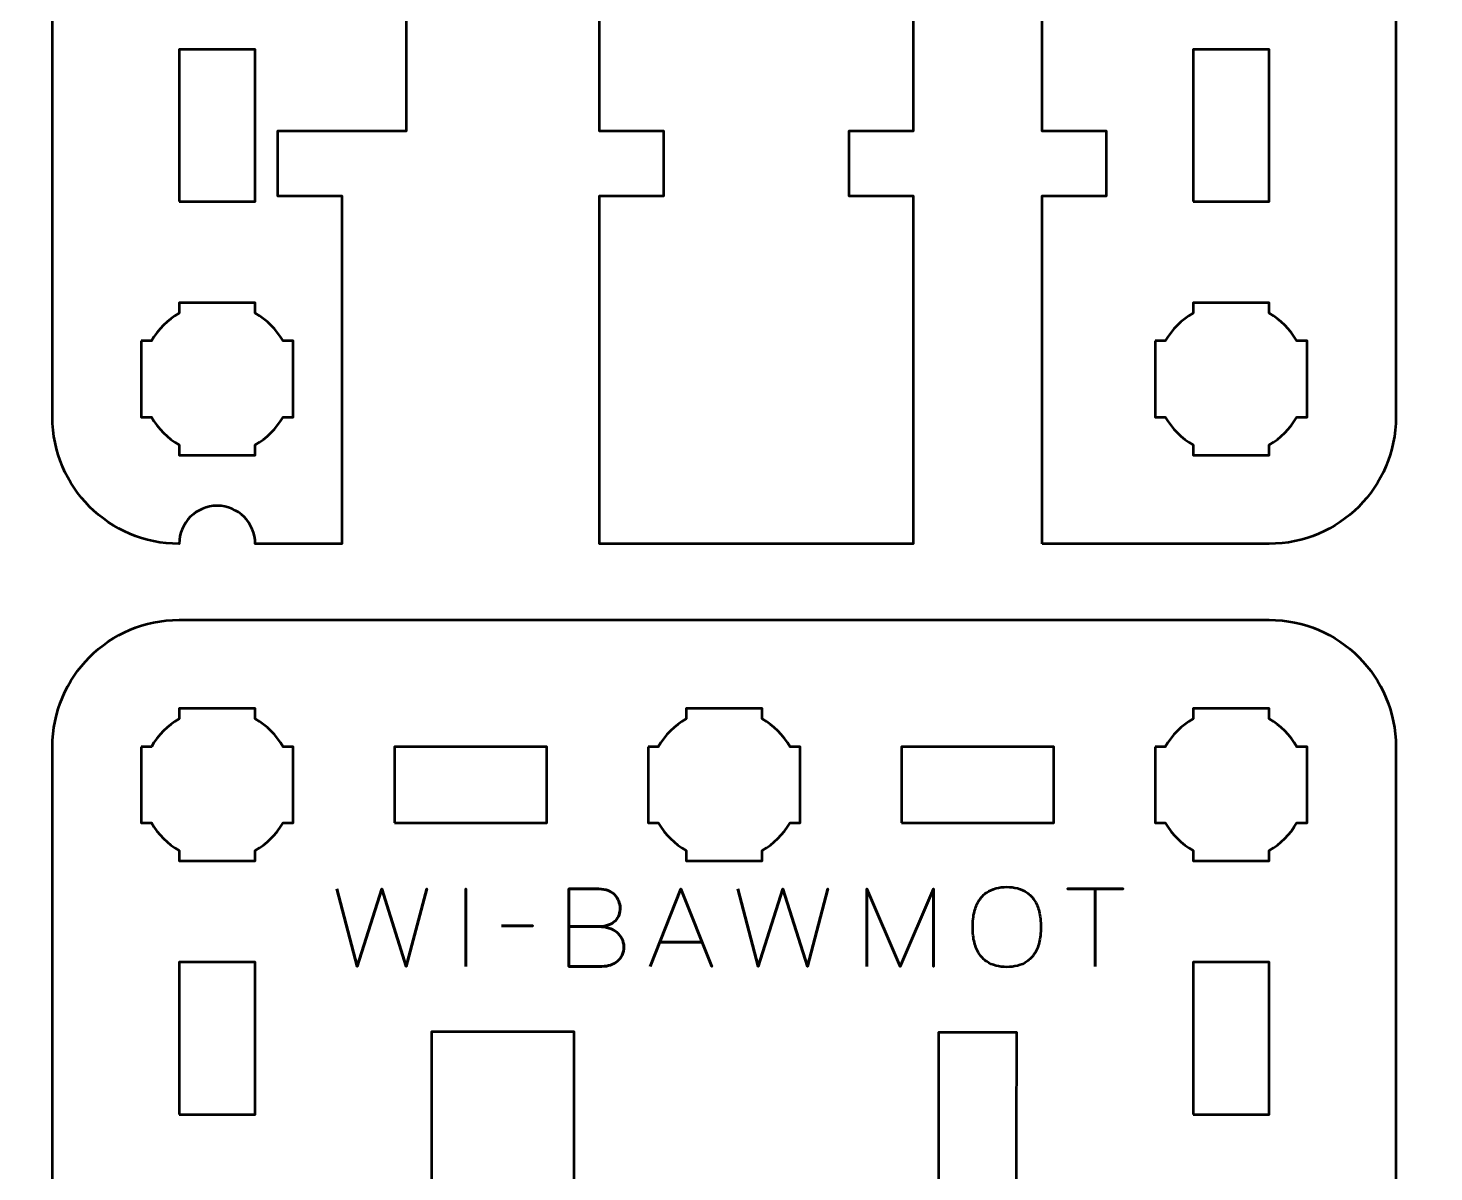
# Model space of a CAD drawing. Header units: centimetres. Extents: x -21 to 0, y -29.7 to 0.
# Drawn here: x -16.95 to -11.4, y -8.38 to -3.87 of the extents above; entities that cross this region are included whole.
import ezdxf

# ---------------------------------------------------------------- set-up
doc = ezdxf.new("R2010")
doc.units = ezdxf.units.CM
doc.header["$MEASUREMENT"] = 0
doc.layers.add('Layer 1', color=7, linetype='Continuous')

msp = doc.modelspace()

# ---------------------------------------------------------------- linework, layer by layer
at = {"layer": 'Layer 1', "lineweight": 53}
for points in [[(-16.35, -4.55), (-16.05, -4.55), (-16.05, -3.95), (-16.35, -3.95), (-16.35, -4.55)], [(-12.35, -4.55), (-12.05, -4.55), (-12.05, -3.95), (-12.35, -3.95), (-12.35, -4.55)], [(-15.5, -7), (-14.9, -7), (-14.9, -6.7), (-15.5, -6.7), (-15.5, -7)], [(-13.5, -7), (-12.9, -7), (-12.9, -6.7), (-13.5, -6.7), (-13.5, -7)], [(-16.35, -8.15), (-16.05, -8.15), (-16.05, -7.55), (-16.35, -7.55), (-16.35, -8.15)], [(-12.35, -8.15), (-12.05, -8.15), (-12.05, -7.55), (-12.35, -7.55), (-12.35, -8.15)]]:
    msp.add_lwpolyline(points, close=True, dxfattribs=at)
at = {"layer": 'Layer 1', "color": 1, "lineweight": 53}
msp.add_open_spline([(-21.00003, -29.19995), (-21.00003, -29.19995), (-21.00003, -8.29992), (-21.00003, -8.29992), (-21.00003, -8.29992), (-21.00003, -8.21709), (-20.93286, -8.14992), (-20.85003, -8.14992), (-20.85003, -8.14992), (-20.7672, -8.14992), (-20.70003, -8.08275), (-20.70003, -7.99992), (-20.70003, -7.99992), (-20.70003, -7.91709), (-20.7672, -7.84992), (-20.85003, -7.84992), (-20.85003, -7.84992), (-20.93286, -7.84992), (-21.00003, -7.78275), (-21.00003, -7.69992), (-21.00003, -7.69992), (-21.00003, -7.61709), (-20.93286, -7.54992), (-20.85003, -7.54992), (-20.85003, -7.54992), (-20.7672, -7.54992), (-20.70003, -7.48275), (-20.70003, -7.39992), (-20.70003, -7.39992), (-20.70003, -7.31709), (-20.7672, -7.24992), (-20.85003, -7.24992), (-20.85003, -7.24992), (-20.93286, -7.24992), (-21.00003, -7.18275), (-21.00003, -7.09992), (-21.00003, -7.09992), (-21.00003, -7.01709), (-20.93286, -6.94992), (-20.85003, -6.94992), (-20.85003, -6.94992), (-20.7672, -6.94992), (-20.70003, -6.88275), (-20.70003, -6.79992), (-20.70003, -6.79992), (-20.70003, -6.71709), (-20.7672, -6.64992), (-20.85003, -6.64992), (-20.85003, -6.64992), (-20.93286, -6.64992), (-21.00003, -6.58275), (-21.00003, -6.49992), (-21.00003, -6.49992), (-21.00003, -6.41709), (-20.93286, -6.34992), (-20.85003, -6.34992), (-20.85003, -6.34992), (-20.7672, -6.34992), (-20.70003, -6.28275), (-20.70003, -6.19992), (-20.70003, -6.19992), (-20.70003, -6.11709), (-20.7672, -6.04992), (-20.85003, -6.04992), (-20.85003, -6.04992), (-20.93286, -6.04992), (-21.00003, -5.98275), (-21.00003, -5.89992), (-21.00003, -5.89992), (-21.00003, -5.81709), (-20.93286, -5.74992), (-20.85003, -5.74992), (-20.85003, -5.74992), (-20.7672, -5.74992), (-20.70003, -5.68275), (-20.70003, -5.59992), (-20.70003, -5.59992), (-20.70003, -5.51709), (-20.7672, -5.44992), (-20.85003, -5.44992), (-20.85003, -5.44992), (-20.93286, -5.44992), (-21.00003, -5.38275), (-21.00003, -5.29992), (-21.00003, -5.29992), (-21.00003, -5.21709), (-20.93286, -5.14992), (-20.85003, -5.14992), (-20.85003, -5.14992), (-20.7672, -5.14992), (-20.70003, -5.08275), (-20.70003, -4.99992), (-20.70003, -4.99992), (-20.70003, -4.91709), (-20.7672, -4.84992), (-20.85003, -4.84992), (-20.85003, -4.84992), (-20.93286, -4.84992), (-21.00003, -4.78275), (-21.00003, -4.69992), (-21.00003, -4.69992), (-21.00003, -4.61709), (-20.93286, -4.54992), (-20.85003, -4.54992), (-20.85003, -4.54992), (-20.7672, -4.54992), (-20.70003, -4.48275), (-20.70003, -4.39992), (-20.70003, -4.39992), (-20.70003, -4.31709), (-20.7672, -4.24992), (-20.85003, -4.24992), (-20.85003, -4.24992), (-20.93286, -4.24992), (-21.00003, -4.18275), (-21.00003, -4.09992), (-21.00003, -4.09992), (-21.00003, -4.01709), (-20.93286, -3.94992), (-20.85003, -3.94992), (-20.85003, -3.94992), (-20.7672, -3.94992), (-20.70003, -3.88275), (-20.70003, -3.79992), (-20.70003, -3.79992), (-20.70003, -3.71709), (-20.7672, -3.64992), (-20.85003, -3.64992), (-20.85003, -3.64992), (-20.93286, -3.64992), (-21.00003, -3.58275), (-21.00003, -3.49992), (-21.00003, -3.49992), (-21.00003, -3.41709), (-20.93286, -3.34992), (-20.85003, -3.34992), (-20.85003, -3.34992), (-20.7672, -3.34992), (-20.70003, -3.28275), (-20.70003, -3.19992), (-20.70003, -3.19992), (-20.70003, -3.11709), (-20.7672, -3.04992), (-20.85003, -3.04992), (-20.85003, -3.04992), (-20.93286, -3.04992), (-21.00003, -2.98275), (-21.00003, -2.89992), (-21.00003, -2.89992), (-21.00003, -2.81709), (-20.93286, -2.74992), (-20.85003, -2.74992), (-20.85003, -2.74992), (-20.7672, -2.74992), (-20.70003, -2.68275), (-20.70003, -2.59992), (-20.70003, -2.59992), (-20.70003, -2.51709), (-20.7672, -2.44992), (-20.85003, -2.44992), (-20.85003, -2.44992), (-20.93286, -2.44992), (-21.00003, -2.38275), (-21.00003, -2.29992), (-21.00003, -2.29992), (-21.00003, -2.21709), (-20.93286, -2.14992), (-20.85003, -2.14992), (-20.85003, -2.14992), (-20.7672, -2.14992), (-20.70003, -2.08275), (-20.70003, -1.99992), (-20.70003, -1.99992), (-20.70003, -1.91709), (-20.7672, -1.84992), (-20.85003, -1.84992), (-20.85003, -1.84992), (-20.93286, -1.84992), (-21.00003, -1.78275), (-21.00003, -1.69992), (-21.00003, -1.69992), (-21.00003, -1.61709), (-20.93286, -1.54992), (-20.85003, -1.54992), (-20.85003, -1.54992), (-20.7672, -1.54992), (-20.70003, -1.48275), (-20.70003, -1.39992), (-20.70003, -1.39992), (-20.70003, -1.31709), (-20.7672, -1.24992), (-20.85003, -1.24992), (-20.85003, -1.24992), (-20.93286, -1.24992), (-21.00003, -1.18275), (-21.00003, -1.09992), (-21.00003, -1.09992), (-21.00003, -1.09992), (-21.00003, -0.49992), (-21.00003, -0.49992), (-21.00003, -0.49992), (-21.00003, -0.22295), (-20.77694, 0.00004), (-20.49994, 0.00004), (-20.49994, 0.00004), (-20.49994, 0.00004), (-0.50008, 0.00004), (-0.50008, 0.00004), (-0.50008, 0.00004), (-0.22294, 0.00004), (0.00002, -0.22295), (0.00002, -0.49992), (0.00002, -0.49992), (0.00002, -0.49992), (0.00002, -29.19995), (0.00002, -29.19995), (0.00002, -29.19995), (0.00002, -29.47695), (-0.22294, -29.70004), (-0.50008, -29.70004), (-0.50008, -29.70004), (-0.50008, -29.70004), (-20.49994, -29.70004), (-20.49994, -29.70004), (-20.49994, -29.70004), (-20.77694, -29.70004), (-21.00003, -29.47695), (-21.00003, -29.19995)], degree=3, knots=[0, 0, 0, 0, 0.0175439, 0.0175439, 0.0175439, 0.0175439, 0.0350877, 0.0350877, 0.0350877, 0.0350877, 0.0526316, 0.0526316, 0.0526316, 0.0526316, 0.0701754, 0.0701754, 0.0701754, 0.0701754, 0.0877193, 0.0877193, 0.0877193, 0.0877193, 0.1052632, 0.1052632, 0.1052632, 0.1052632, 0.122807, 0.122807, 0.122807, 0.122807, 0.1403509, 0.1403509, 0.1403509, 0.1403509, 0.1578947, 0.1578947, 0.1578947, 0.1578947, 0.1754386, 0.1754386, 0.1754386, 0.1754386, 0.1929825, 0.1929825, 0.1929825, 0.1929825, 0.2105263, 0.2105263, 0.2105263, 0.2105263, 0.2280702, 0.2280702, 0.2280702, 0.2280702, 0.245614, 0.245614, 0.245614, 0.245614, 0.2631579, 0.2631579, 0.2631579, 0.2631579, 0.2807018, 0.2807018, 0.2807018, 0.2807018, 0.2982456, 0.2982456, 0.2982456, 0.2982456, 0.3157895, 0.3157895, 0.3157895, 0.3157895, 0.3333333, 0.3333333, 0.3333333, 0.3333333, 0.3508772, 0.3508772, 0.3508772, 0.3508772, 0.3684211, 0.3684211, 0.3684211, 0.3684211, 0.3859649, 0.3859649, 0.3859649, 0.3859649, 0.4035088, 0.4035088, 0.4035088, 0.4035088, 0.4210526, 0.4210526, 0.4210526, 0.4210526, 0.4385965, 0.4385965, 0.4385965, 0.4385965, 0.4561404, 0.4561404, 0.4561404, 0.4561404, 0.4736842, 0.4736842, 0.4736842, 0.4736842, 0.4912281, 0.4912281, 0.4912281, 0.4912281, 0.5087719, 0.5087719, 0.5087719, 0.5087719, 0.5263158, 0.5263158, 0.5263158, 0.5263158, 0.5438596, 0.5438596, 0.5438596, 0.5438596, 0.5614035, 0.5614035, 0.5614035, 0.5614035, 0.5789474, 0.5789474, 0.5789474, 0.5789474, 0.5964912, 0.5964912, 0.5964912, 0.5964912, 0.6140351, 0.6140351, 0.6140351, 0.6140351, 0.6315789, 0.6315789, 0.6315789, 0.6315789, 0.6491228, 0.6491228, 0.6491228, 0.6491228, 0.6666667, 0.6666667, 0.6666667, 0.6666667, 0.6842105, 0.6842105, 0.6842105, 0.6842105, 0.7017544, 0.7017544, 0.7017544, 0.7017544, 0.7192982, 0.7192982, 0.7192982, 0.7192982, 0.7368421, 0.7368421, 0.7368421, 0.7368421, 0.754386, 0.754386, 0.754386, 0.754386, 0.7719298, 0.7719298, 0.7719298, 0.7719298, 0.7894737, 0.7894737, 0.7894737, 0.7894737, 0.8070175, 0.8070175, 0.8070175, 0.8070175, 0.8245614, 0.8245614, 0.8245614, 0.8245614, 0.8421053, 0.8421053, 0.8421053, 0.8421053, 0.8596491, 0.8596491, 0.8596491, 0.8596491, 0.877193, 0.877193, 0.877193, 0.877193, 0.8947368, 0.8947368, 0.8947368, 0.8947368, 0.9122807, 0.9122807, 0.9122807, 0.9122807, 0.9298246, 0.9298246, 0.9298246, 0.9298246, 0.9473684, 0.9473684, 0.9473684, 0.9473684, 0.9649123, 0.9649123, 0.9649123, 0.9649123, 0.9824561, 0.9824561, 0.9824561, 0.9824561, 1, 1, 1, 1], dxfattribs=at)
at = {"layer": 'Layer 1', "color": 3, "lineweight": 53}
for points in [[(-12.946, -5.9), (-12.946, -5.9), (-12.05, -5.9), (-12.05, -5.9), (-12.05, -5.9), (-11.77391, -5.9), (-11.55, -5.67609), (-11.55, -5.4), (-11.55, -5.4), (-11.55, -5.4), (-11.55, -1.1), (-11.55, -1.1), (-11.55, -1.1), (-11.55, -0.82391), (-11.77391, -0.6), (-12.05, -0.6), (-12.05, -0.6), (-12.05, -0.6), (-16.35, -0.6), (-16.35, -0.6), (-16.35, -0.6), (-16.62609, -0.6), (-16.85, -0.82391), (-16.85, -1.1), (-16.85, -1.1), (-16.85, -1.1), (-16.85, -5.4), (-16.85, -5.4), (-16.85, -5.4), (-16.85, -5.67609), (-16.62609, -5.9), (-16.35, -5.9), (-16.35, -5.9), (-16.35, -5.9), (-16.35, -5.9), (-16.35, -5.9), (-16.35, -5.9), (-16.35, -5.81717), (-16.28283, -5.75), (-16.2, -5.75), (-16.2, -5.75), (-16.11717, -5.75), (-16.05, -5.81717), (-16.05, -5.9), (-16.05, -5.9), (-16.05, -5.9), (-15.708, -5.9), (-15.708, -5.9), (-15.708, -5.9), (-15.708, -5.9), (-15.708, -4.52699), (-15.708, -4.52699), (-15.708, -4.52699), (-15.708, -4.52699), (-15.962, -4.52699), (-15.962, -4.52699), (-15.962, -4.52699), (-15.962, -4.52699), (-15.962, -4.27299), (-15.962, -4.27299), (-15.962, -4.27299), (-15.962, -4.27299), (-15.454, -4.27299), (-15.454, -4.27299), (-15.454, -4.27299), (-15.454, -4.27299), (-15.454, -2.87299), (-15.454, -2.87299), (-15.454, -2.87299), (-15.454, -2.87299), (-15.354, -2.87302), (-15.354, -2.87302), (-15.354, -2.87302), (-15.354, -2.87302), (-15.354, -2.64998), (-15.354, -2.64998), (-15.354, -2.64998), (-15.354, -2.64998), (-15.354, -2.225), (-15.354, -2.225), (-15.354, -2.225), (-15.354, -2.225), (-14.792, -2.22501), (-14.792, -2.22501), (-14.792, -2.22501), (-14.792, -2.22501), (-14.792, -2.64998), (-14.792, -2.64998), (-14.792, -2.64998), (-14.792, -2.64998), (-14.792, -2.87302), (-14.792, -2.87302), (-14.792, -2.87302), (-14.792, -2.87302), (-14.692, -2.87299), (-14.692, -2.87299), (-14.692, -2.87299), (-14.692, -2.87299), (-14.692, -4.27299), (-14.692, -4.27299), (-14.692, -4.27299), (-14.692, -4.27299), (-14.438, -4.27299), (-14.438, -4.27299), (-14.438, -4.27299), (-14.438, -4.27299), (-14.438, -4.52699), (-14.438, -4.52699), (-14.438, -4.52699), (-14.438, -4.52699), (-14.692, -4.52699), (-14.692, -4.52699), (-14.692, -4.52699), (-14.692, -4.52699), (-14.692, -5.9), (-14.692, -5.9), (-14.692, -5.9), (-14.692, -5.9), (-13.454, -5.9), (-13.454, -5.9), (-13.454, -5.9), (-13.454, -5.9), (-13.454, -4.52699), (-13.454, -4.52699), (-13.454, -4.52699), (-13.454, -4.52699), (-13.708, -4.52699), (-13.708, -4.52699), (-13.708, -4.52699), (-13.708, -4.52699), (-13.708, -4.27299), (-13.708, -4.27299), (-13.708, -4.27299), (-13.708, -4.27299), (-13.454, -4.27299), (-13.454, -4.27299), (-13.454, -4.27299), (-13.454, -4.27299), (-13.454, -2.87299), (-13.454, -2.87299), (-13.454, -2.87299), (-13.454, -2.87299), (-13.354, -2.87302), (-13.354, -2.87302), (-13.354, -2.87302), (-13.354, -2.87302), (-13.354, -2.64998), (-13.354, -2.64998), (-13.354, -2.64998), (-13.354, -2.64998), (-13.35399, -2.227), (-13.35399, -2.227), (-13.35399, -2.227), (-13.35399, -2.227), (-13.04599, -2.22701), (-13.04599, -2.22701), (-13.04599, -2.22701), (-13.04599, -2.22701), (-13.046, -2.64998), (-13.046, -2.64998), (-13.046, -2.64998), (-13.046, -2.64998), (-13.046, -2.87302), (-13.046, -2.87302), (-13.046, -2.87302), (-13.046, -2.87302), (-12.946, -2.87299), (-12.946, -2.87299), (-12.946, -2.87299), (-12.946, -2.87299), (-12.946, -4.27299), (-12.946, -4.27299), (-12.946, -4.27299), (-12.946, -4.27299), (-12.692, -4.27299), (-12.692, -4.27299), (-12.692, -4.27299), (-12.692, -4.27299), (-12.692, -4.52699), (-12.692, -4.52699), (-12.692, -4.52699), (-12.692, -4.52699), (-12.946, -4.52699), (-12.946, -4.52699), (-12.946, -4.52699), (-12.946, -4.52699), (-12.946, -5.9), (-12.946, -5.9)], [(-12.946, -11.5), (-12.946, -11.5), (-12.05, -11.5), (-12.05, -11.5), (-12.05, -11.5), (-11.77391, -11.5), (-11.55, -11.27609), (-11.55, -11), (-11.55, -11), (-11.55, -11), (-11.55, -6.7), (-11.55, -6.7), (-11.55, -6.7), (-11.55, -6.42391), (-11.77391, -6.2), (-12.05, -6.2), (-12.05, -6.2), (-12.05, -6.2), (-16.35, -6.2), (-16.35, -6.2), (-16.35, -6.2), (-16.62609, -6.2), (-16.85, -6.42391), (-16.85, -6.7), (-16.85, -6.7), (-16.85, -6.7), (-16.85, -11), (-16.85, -11), (-16.85, -11), (-16.85, -11.27609), (-16.62609, -11.5), (-16.35, -11.5), (-16.35, -11.5), (-16.35, -11.5), (-16.35, -11.5), (-16.35, -11.5), (-16.35, -11.5), (-16.35, -11.41717), (-16.28283, -11.35), (-16.2, -11.35), (-16.2, -11.35), (-16.11717, -11.35), (-16.05, -11.41717), (-16.05, -11.5), (-16.05, -11.5), (-16.05, -11.5), (-15.708, -11.5), (-15.708, -11.5), (-15.708, -11.5), (-15.708, -11.5), (-15.708, -10.12699), (-15.708, -10.12699), (-15.708, -10.12699), (-15.708, -10.12699), (-15.962, -10.12699), (-15.962, -10.12699), (-15.962, -10.12699), (-15.962, -10.12699), (-15.962, -9.87299), (-15.962, -9.87299), (-15.962, -9.87299), (-15.962, -9.87299), (-15.454, -9.87299), (-15.454, -9.87299), (-15.454, -9.87299), (-15.454, -9.87299), (-15.454, -8.47299), (-15.454, -8.47299), (-15.454, -8.47299), (-15.454, -8.47299), (-15.354, -8.47302), (-15.354, -8.47302), (-15.354, -8.47302), (-15.354, -8.47302), (-15.354, -8.24998), (-15.354, -8.24998), (-15.354, -8.24998), (-15.354, -8.24998), (-15.354, -7.825), (-15.354, -7.825), (-15.354, -7.825), (-15.354, -7.825), (-14.792, -7.82501), (-14.792, -7.82501), (-14.792, -7.82501), (-14.792, -7.82501), (-14.792, -8.24998), (-14.792, -8.24998), (-14.792, -8.24998), (-14.792, -8.24998), (-14.792, -8.47302), (-14.792, -8.47302), (-14.792, -8.47302), (-14.792, -8.47302), (-14.692, -8.47299), (-14.692, -8.47299), (-14.692, -8.47299), (-14.692, -8.47299), (-14.692, -9.87299), (-14.692, -9.87299), (-14.692, -9.87299), (-14.692, -9.87299), (-14.438, -9.87299), (-14.438, -9.87299), (-14.438, -9.87299), (-14.438, -9.87299), (-14.438, -10.12699), (-14.438, -10.12699), (-14.438, -10.12699), (-14.438, -10.12699), (-14.692, -10.12699), (-14.692, -10.12699), (-14.692, -10.12699), (-14.692, -10.12699), (-14.692, -11.5), (-14.692, -11.5), (-14.692, -11.5), (-14.692, -11.5), (-13.454, -11.5), (-13.454, -11.5), (-13.454, -11.5), (-13.454, -11.5), (-13.454, -10.12699), (-13.454, -10.12699), (-13.454, -10.12699), (-13.454, -10.12699), (-13.708, -10.12699), (-13.708, -10.12699), (-13.708, -10.12699), (-13.708, -10.12699), (-13.708, -9.87299), (-13.708, -9.87299), (-13.708, -9.87299), (-13.708, -9.87299), (-13.454, -9.87299), (-13.454, -9.87299), (-13.454, -9.87299), (-13.454, -9.87299), (-13.454, -8.47299), (-13.454, -8.47299), (-13.454, -8.47299), (-13.454, -8.47299), (-13.354, -8.47302), (-13.354, -8.47302), (-13.354, -8.47302), (-13.354, -8.47302), (-13.354, -8.24998), (-13.354, -8.24998), (-13.354, -8.24998), (-13.354, -8.24998), (-13.35399, -7.827), (-13.35399, -7.827), (-13.35399, -7.827), (-13.35399, -7.827), (-13.04599, -7.82701), (-13.04599, -7.82701), (-13.04599, -7.82701), (-13.04599, -7.82701), (-13.046, -8.24998), (-13.046, -8.24998), (-13.046, -8.24998), (-13.046, -8.24998), (-13.046, -8.47302), (-13.046, -8.47302), (-13.046, -8.47302), (-13.046, -8.47302), (-12.946, -8.47299), (-12.946, -8.47299), (-12.946, -8.47299), (-12.946, -8.47299), (-12.946, -9.87299), (-12.946, -9.87299), (-12.946, -9.87299), (-12.946, -9.87299), (-12.692, -9.87299), (-12.692, -9.87299), (-12.692, -9.87299), (-12.692, -9.87299), (-12.692, -10.12699), (-12.692, -10.12699), (-12.692, -10.12699), (-12.692, -10.12699), (-12.946, -10.12699), (-12.946, -10.12699), (-12.946, -10.12699), (-12.946, -10.12699), (-12.946, -11.5), (-12.946, -11.5)]]:
    msp.add_open_spline(points, degree=3, knots=[0, 0, 0, 0, 0.0212766, 0.0212766, 0.0212766, 0.0212766, 0.0425532, 0.0425532, 0.0425532, 0.0425532, 0.0638298, 0.0638298, 0.0638298, 0.0638298, 0.0851064, 0.0851064, 0.0851064, 0.0851064, 0.106383, 0.106383, 0.106383, 0.106383, 0.1276596, 0.1276596, 0.1276596, 0.1276596, 0.1489362, 0.1489362, 0.1489362, 0.1489362, 0.1702128, 0.1702128, 0.1702128, 0.1702128, 0.1914894, 0.1914894, 0.1914894, 0.1914894, 0.212766, 0.212766, 0.212766, 0.212766, 0.2340426, 0.2340426, 0.2340426, 0.2340426, 0.2553191, 0.2553191, 0.2553191, 0.2553191, 0.2765957, 0.2765957, 0.2765957, 0.2765957, 0.2978723, 0.2978723, 0.2978723, 0.2978723, 0.3191489, 0.3191489, 0.3191489, 0.3191489, 0.3404255, 0.3404255, 0.3404255, 0.3404255, 0.3617021, 0.3617021, 0.3617021, 0.3617021, 0.3829787, 0.3829787, 0.3829787, 0.3829787, 0.4042553, 0.4042553, 0.4042553, 0.4042553, 0.4255319, 0.4255319, 0.4255319, 0.4255319, 0.4468085, 0.4468085, 0.4468085, 0.4468085, 0.4680851, 0.4680851, 0.4680851, 0.4680851, 0.4893617, 0.4893617, 0.4893617, 0.4893617, 0.5106383, 0.5106383, 0.5106383, 0.5106383, 0.5319149, 0.5319149, 0.5319149, 0.5319149, 0.5531915, 0.5531915, 0.5531915, 0.5531915, 0.5744681, 0.5744681, 0.5744681, 0.5744681, 0.5957447, 0.5957447, 0.5957447, 0.5957447, 0.6170213, 0.6170213, 0.6170213, 0.6170213, 0.6382979, 0.6382979, 0.6382979, 0.6382979, 0.6595745, 0.6595745, 0.6595745, 0.6595745, 0.6808511, 0.6808511, 0.6808511, 0.6808511, 0.7021277, 0.7021277, 0.7021277, 0.7021277, 0.7234043, 0.7234043, 0.7234043, 0.7234043, 0.7446809, 0.7446809, 0.7446809, 0.7446809, 0.7659574, 0.7659574, 0.7659574, 0.7659574, 0.787234, 0.787234, 0.787234, 0.787234, 0.8085106, 0.8085106, 0.8085106, 0.8085106, 0.8297872, 0.8297872, 0.8297872, 0.8297872, 0.8510638, 0.8510638, 0.8510638, 0.8510638, 0.8723404, 0.8723404, 0.8723404, 0.8723404, 0.893617, 0.893617, 0.893617, 0.893617, 0.9148936, 0.9148936, 0.9148936, 0.9148936, 0.9361702, 0.9361702, 0.9361702, 0.9361702, 0.9574468, 0.9574468, 0.9574468, 0.9574468, 0.9787234, 0.9787234, 0.9787234, 0.9787234, 1, 1, 1, 1], dxfattribs=at)
at = {"layer": 'Layer 1', "lineweight": 53}
for points in [[(-16.5, -5.1), (-16.5, -5.1), (-16.45985, -5.1), (-16.45985, -5.1), (-16.45985, -5.1), (-16.4335, -5.05447), (-16.39553, -5.0165), (-16.35, -4.99015), (-16.35, -4.99015), (-16.35, -4.99015), (-16.35, -4.95), (-16.35, -4.95), (-16.35, -4.95), (-16.35, -4.95), (-16.2, -4.95), (-16.2, -4.95), (-16.2, -4.95), (-16.2, -4.95), (-16.05, -4.95), (-16.05, -4.95), (-16.05, -4.95), (-16.05, -4.95), (-16.05, -4.99015), (-16.05, -4.99015), (-16.05, -4.99015), (-16.00447, -5.0165), (-15.9665, -5.05447), (-15.94015, -5.1), (-15.94015, -5.1), (-15.94015, -5.1), (-15.9, -5.1), (-15.9, -5.1), (-15.9, -5.1), (-15.9, -5.1), (-15.9, -5.25), (-15.9, -5.25), (-15.9, -5.25), (-15.9, -5.25), (-15.9, -5.4), (-15.9, -5.4), (-15.9, -5.4), (-15.9, -5.4), (-15.94015, -5.4), (-15.94015, -5.4), (-15.94015, -5.4), (-15.9665, -5.44553), (-16.00447, -5.4835), (-16.05, -5.50985), (-16.05, -5.50985), (-16.05, -5.50985), (-16.05, -5.55), (-16.05, -5.55), (-16.05, -5.55), (-16.05, -5.55), (-16.2, -5.55), (-16.2, -5.55), (-16.2, -5.55), (-16.2, -5.55), (-16.35, -5.55), (-16.35, -5.55), (-16.35, -5.55), (-16.35, -5.55), (-16.35, -5.50985), (-16.35, -5.50985), (-16.35, -5.50985), (-16.39553, -5.4835), (-16.4335, -5.44553), (-16.45985, -5.4), (-16.45985, -5.4), (-16.45985, -5.4), (-16.5, -5.4), (-16.5, -5.4), (-16.5, -5.4), (-16.5, -5.4), (-16.5, -5.25), (-16.5, -5.25), (-16.5, -5.25), (-16.5, -5.25), (-16.5, -5.1), (-16.5, -5.1)], [(-12.5, -5.1), (-12.5, -5.1), (-12.45985, -5.1), (-12.45985, -5.1), (-12.45985, -5.1), (-12.4335, -5.05447), (-12.39553, -5.0165), (-12.35, -4.99015), (-12.35, -4.99015), (-12.35, -4.99015), (-12.35, -4.95), (-12.35, -4.95), (-12.35, -4.95), (-12.35, -4.95), (-12.2, -4.95), (-12.2, -4.95), (-12.2, -4.95), (-12.2, -4.95), (-12.05, -4.95), (-12.05, -4.95), (-12.05, -4.95), (-12.05, -4.95), (-12.05, -4.99015), (-12.05, -4.99015), (-12.05, -4.99015), (-12.00447, -5.0165), (-11.9665, -5.05447), (-11.94015, -5.1), (-11.94015, -5.1), (-11.94015, -5.1), (-11.9, -5.1), (-11.9, -5.1), (-11.9, -5.1), (-11.9, -5.1), (-11.9, -5.25), (-11.9, -5.25), (-11.9, -5.25), (-11.9, -5.25), (-11.9, -5.4), (-11.9, -5.4), (-11.9, -5.4), (-11.9, -5.4), (-11.94015, -5.4), (-11.94015, -5.4), (-11.94015, -5.4), (-11.9665, -5.44553), (-12.00447, -5.4835), (-12.05, -5.50985), (-12.05, -5.50985), (-12.05, -5.50985), (-12.05, -5.55), (-12.05, -5.55), (-12.05, -5.55), (-12.05, -5.55), (-12.2, -5.55), (-12.2, -5.55), (-12.2, -5.55), (-12.2, -5.55), (-12.35, -5.55), (-12.35, -5.55), (-12.35, -5.55), (-12.35, -5.55), (-12.35, -5.50985), (-12.35, -5.50985), (-12.35, -5.50985), (-12.39553, -5.4835), (-12.4335, -5.44553), (-12.45985, -5.4), (-12.45985, -5.4), (-12.45985, -5.4), (-12.5, -5.4), (-12.5, -5.4), (-12.5, -5.4), (-12.5, -5.4), (-12.5, -5.25), (-12.5, -5.25), (-12.5, -5.25), (-12.5, -5.25), (-12.5, -5.1), (-12.5, -5.1)], [(-16.5, -6.7), (-16.5, -6.7), (-16.45985, -6.7), (-16.45985, -6.7), (-16.45985, -6.7), (-16.4335, -6.65447), (-16.39553, -6.6165), (-16.35, -6.59015), (-16.35, -6.59015), (-16.35, -6.59015), (-16.35, -6.55), (-16.35, -6.55), (-16.35, -6.55), (-16.35, -6.55), (-16.2, -6.55), (-16.2, -6.55), (-16.2, -6.55), (-16.2, -6.55), (-16.05, -6.55), (-16.05, -6.55), (-16.05, -6.55), (-16.05, -6.55), (-16.05, -6.59015), (-16.05, -6.59015), (-16.05, -6.59015), (-16.00447, -6.6165), (-15.9665, -6.65447), (-15.94015, -6.7), (-15.94015, -6.7), (-15.94015, -6.7), (-15.9, -6.7), (-15.9, -6.7), (-15.9, -6.7), (-15.9, -6.7), (-15.9, -6.85), (-15.9, -6.85), (-15.9, -6.85), (-15.9, -6.85), (-15.9, -7), (-15.9, -7), (-15.9, -7), (-15.9, -7), (-15.94015, -7), (-15.94015, -7), (-15.94015, -7), (-15.9665, -7.04553), (-16.00447, -7.0835), (-16.05, -7.10985), (-16.05, -7.10985), (-16.05, -7.10985), (-16.05, -7.15), (-16.05, -7.15), (-16.05, -7.15), (-16.05, -7.15), (-16.2, -7.15), (-16.2, -7.15), (-16.2, -7.15), (-16.2, -7.15), (-16.35, -7.15), (-16.35, -7.15), (-16.35, -7.15), (-16.35, -7.15), (-16.35, -7.10985), (-16.35, -7.10985), (-16.35, -7.10985), (-16.39553, -7.0835), (-16.4335, -7.04553), (-16.45985, -7), (-16.45985, -7), (-16.45985, -7), (-16.5, -7), (-16.5, -7), (-16.5, -7), (-16.5, -7), (-16.5, -6.85), (-16.5, -6.85), (-16.5, -6.85), (-16.5, -6.85), (-16.5, -6.7), (-16.5, -6.7)], [(-14.5, -6.7), (-14.5, -6.7), (-14.45985, -6.7), (-14.45985, -6.7), (-14.45985, -6.7), (-14.4335, -6.65447), (-14.39553, -6.6165), (-14.35, -6.59015), (-14.35, -6.59015), (-14.35, -6.59015), (-14.35, -6.55), (-14.35, -6.55), (-14.35, -6.55), (-14.35, -6.55), (-14.2, -6.55), (-14.2, -6.55), (-14.2, -6.55), (-14.2, -6.55), (-14.05, -6.55), (-14.05, -6.55), (-14.05, -6.55), (-14.05, -6.55), (-14.05, -6.59015), (-14.05, -6.59015), (-14.05, -6.59015), (-14.00447, -6.6165), (-13.9665, -6.65447), (-13.94015, -6.7), (-13.94015, -6.7), (-13.94015, -6.7), (-13.9, -6.7), (-13.9, -6.7), (-13.9, -6.7), (-13.9, -6.7), (-13.9, -6.85), (-13.9, -6.85), (-13.9, -6.85), (-13.9, -6.85), (-13.9, -7), (-13.9, -7), (-13.9, -7), (-13.9, -7), (-13.94015, -7), (-13.94015, -7), (-13.94015, -7), (-13.9665, -7.04553), (-14.00447, -7.0835), (-14.05, -7.10985), (-14.05, -7.10985), (-14.05, -7.10985), (-14.05, -7.15), (-14.05, -7.15), (-14.05, -7.15), (-14.05, -7.15), (-14.2, -7.15), (-14.2, -7.15), (-14.2, -7.15), (-14.2, -7.15), (-14.35, -7.15), (-14.35, -7.15), (-14.35, -7.15), (-14.35, -7.15), (-14.35, -7.10985), (-14.35, -7.10985), (-14.35, -7.10985), (-14.39553, -7.0835), (-14.4335, -7.04553), (-14.45985, -7), (-14.45985, -7), (-14.45985, -7), (-14.5, -7), (-14.5, -7), (-14.5, -7), (-14.5, -7), (-14.5, -6.85), (-14.5, -6.85), (-14.5, -6.85), (-14.5, -6.85), (-14.5, -6.7), (-14.5, -6.7)], [(-12.5, -6.7), (-12.5, -6.7), (-12.45985, -6.7), (-12.45985, -6.7), (-12.45985, -6.7), (-12.4335, -6.65447), (-12.39553, -6.6165), (-12.35, -6.59015), (-12.35, -6.59015), (-12.35, -6.59015), (-12.35, -6.55), (-12.35, -6.55), (-12.35, -6.55), (-12.35, -6.55), (-12.2, -6.55), (-12.2, -6.55), (-12.2, -6.55), (-12.2, -6.55), (-12.05, -6.55), (-12.05, -6.55), (-12.05, -6.55), (-12.05, -6.55), (-12.05, -6.59015), (-12.05, -6.59015), (-12.05, -6.59015), (-12.00447, -6.6165), (-11.9665, -6.65447), (-11.94015, -6.7), (-11.94015, -6.7), (-11.94015, -6.7), (-11.9, -6.7), (-11.9, -6.7), (-11.9, -6.7), (-11.9, -6.7), (-11.9, -6.85), (-11.9, -6.85), (-11.9, -6.85), (-11.9, -6.85), (-11.9, -7), (-11.9, -7), (-11.9, -7), (-11.9, -7), (-11.94015, -7), (-11.94015, -7), (-11.94015, -7), (-11.9665, -7.04553), (-12.00447, -7.0835), (-12.05, -7.10985), (-12.05, -7.10985), (-12.05, -7.10985), (-12.05, -7.15), (-12.05, -7.15), (-12.05, -7.15), (-12.05, -7.15), (-12.2, -7.15), (-12.2, -7.15), (-12.2, -7.15), (-12.2, -7.15), (-12.35, -7.15), (-12.35, -7.15), (-12.35, -7.15), (-12.35, -7.15), (-12.35, -7.10985), (-12.35, -7.10985), (-12.35, -7.10985), (-12.39553, -7.0835), (-12.4335, -7.04553), (-12.45985, -7), (-12.45985, -7), (-12.45985, -7), (-12.5, -7), (-12.5, -7), (-12.5, -7), (-12.5, -7), (-12.5, -6.85), (-12.5, -6.85), (-12.5, -6.85), (-12.5, -6.85), (-12.5, -6.7), (-12.5, -6.7)]]:
    msp.add_open_spline(points, degree=3, knots=[0, 0, 0, 0, 0.05, 0.05, 0.05, 0.05, 0.1, 0.1, 0.1, 0.1, 0.15, 0.15, 0.15, 0.15, 0.2, 0.2, 0.2, 0.2, 0.25, 0.25, 0.25, 0.25, 0.3, 0.3, 0.3, 0.3, 0.35, 0.35, 0.35, 0.35, 0.4, 0.4, 0.4, 0.4, 0.45, 0.45, 0.45, 0.45, 0.5, 0.5, 0.5, 0.5, 0.55, 0.55, 0.55, 0.55, 0.6, 0.6, 0.6, 0.6, 0.65, 0.65, 0.65, 0.65, 0.7, 0.7, 0.7, 0.7, 0.75, 0.75, 0.75, 0.75, 0.8, 0.8, 0.8, 0.8, 0.85, 0.85, 0.85, 0.85, 0.9, 0.9, 0.9, 0.9, 0.95, 0.95, 0.95, 0.95, 1, 1, 1, 1], dxfattribs=at)
at = {"layer": 'Layer 1', "color": 5, "lineweight": 53}
for points, knots in [([(-15.72822, -7.26122), (-15.72822, -7.26122), (-15.64779, -7.56644), (-15.64779, -7.56644), (-15.64779, -7.56644), (-15.64779, -7.56644), (-15.55085, -7.26122), (-15.55085, -7.26122), (-15.55085, -7.26122), (-15.55085, -7.26122), (-15.4539, -7.56644), (-15.4539, -7.56644), (-15.4539, -7.56644), (-15.4539, -7.56644), (-15.37347, -7.26122), (-15.37347, -7.26122), (-15.37347, -7.26122), (-15.37347, -7.26122), (-15.4539, -7.56644), (-15.4539, -7.56644), (-15.4539, -7.56644), (-15.4539, -7.56644), (-15.55085, -7.26122), (-15.55085, -7.26122), (-15.55085, -7.26122), (-15.55085, -7.26122), (-15.64779, -7.56644), (-15.64779, -7.56644), (-15.64779, -7.56644), (-15.64779, -7.56644), (-15.72822, -7.26122), (-15.72822, -7.26122)], [0, 0, 0, 0, 0.125, 0.125, 0.125, 0.125, 0.25, 0.25, 0.25, 0.25, 0.375, 0.375, 0.375, 0.375, 0.5, 0.5, 0.5, 0.5, 0.625, 0.625, 0.625, 0.625, 0.75, 0.75, 0.75, 0.75, 0.875, 0.875, 0.875, 0.875, 1, 1, 1, 1]), ([(-15.21895, -7.56644), (-15.21895, -7.56644), (-15.21895, -7.26122), (-15.21895, -7.26122), (-15.21895, -7.26122), (-15.21895, -7.26122), (-15.21895, -7.56644), (-15.21895, -7.56644)], [0, 0, 0, 0, 0.5, 0.5, 0.5, 0.5, 1, 1, 1, 1]), ([(-14.81213, -7.40938), (-14.81213, -7.40938), (-14.69487, -7.40938), (-14.69487, -7.40938), (-14.69487, -7.40938), (-14.67963, -7.40931), (-14.66665, -7.4072), (-14.65571, -7.40303), (-14.65571, -7.40303), (-14.64484, -7.39894), (-14.63603, -7.39337), (-14.62918, -7.38638), (-14.62918, -7.38638), (-14.62234, -7.3794), (-14.6174, -7.3715), (-14.61429, -7.36275), (-14.61429, -7.36275), (-14.61126, -7.35407), (-14.60985, -7.34504), (-14.6102, -7.33573), (-14.6102, -7.33573), (-14.61063, -7.32641), (-14.6126, -7.31738), (-14.61613, -7.30856), (-14.61613, -7.30856), (-14.61959, -7.29974), (-14.62481, -7.29177), (-14.63165, -7.28464), (-14.63165, -7.28464), (-14.63849, -7.27752), (-14.64703, -7.27187), (-14.6574, -7.26771), (-14.6574, -7.26771), (-14.66778, -7.26348), (-14.67998, -7.26129), (-14.69402, -7.26122), (-14.69402, -7.26122), (-14.69402, -7.26122), (-14.81213, -7.26122), (-14.81213, -7.26122), (-14.81213, -7.26122), (-14.81213, -7.26122), (-14.81213, -7.56644), (-14.81213, -7.56644), (-14.81213, -7.56644), (-14.81213, -7.56644), (-14.68217, -7.56644), (-14.68217, -7.56644), (-14.68217, -7.56644), (-14.67003, -7.56644), (-14.65874, -7.56468), (-14.6483, -7.56122), (-14.6483, -7.56122), (-14.63786, -7.55769), (-14.62876, -7.55268), (-14.62086, -7.54598), (-14.62086, -7.54598), (-14.61302, -7.53935), (-14.60689, -7.5313), (-14.60251, -7.52178), (-14.60251, -7.52178), (-14.59814, -7.51225), (-14.59588, -7.50146), (-14.59581, -7.48939), (-14.59581, -7.48939), (-14.59609, -7.47726), (-14.59863, -7.46632), (-14.6035, -7.45652), (-14.6035, -7.45652), (-14.60837, -7.44671), (-14.61514, -7.43831), (-14.62389, -7.43126), (-14.62389, -7.43126), (-14.63264, -7.42427), (-14.64308, -7.41884), (-14.65508, -7.4151), (-14.65508, -7.4151), (-14.66707, -7.41136), (-14.68033, -7.40946), (-14.69487, -7.40938), (-14.69487, -7.40938), (-14.68033, -7.40946), (-14.66707, -7.41136), (-14.65508, -7.4151), (-14.65508, -7.4151), (-14.64308, -7.41884), (-14.63264, -7.42427), (-14.62389, -7.43126), (-14.62389, -7.43126), (-14.61514, -7.43831), (-14.60837, -7.44671), (-14.6035, -7.45652), (-14.6035, -7.45652), (-14.59863, -7.46632), (-14.59609, -7.47726), (-14.59581, -7.48939), (-14.59581, -7.48939), (-14.59588, -7.50146), (-14.59814, -7.51225), (-14.60251, -7.52178), (-14.60251, -7.52178), (-14.60689, -7.5313), (-14.61302, -7.53935), (-14.62086, -7.54598), (-14.62086, -7.54598), (-14.62876, -7.55268), (-14.63786, -7.55769), (-14.6483, -7.56122), (-14.6483, -7.56122), (-14.65874, -7.56468), (-14.67003, -7.56644), (-14.68217, -7.56644), (-14.68217, -7.56644), (-14.68217, -7.56644), (-14.81213, -7.56644), (-14.81213, -7.56644), (-14.81213, -7.56644), (-14.81213, -7.56644), (-14.81213, -7.26122), (-14.81213, -7.26122), (-14.81213, -7.26122), (-14.81213, -7.26122), (-14.69402, -7.26122), (-14.69402, -7.26122), (-14.69402, -7.26122), (-14.67998, -7.26129), (-14.66778, -7.26348), (-14.6574, -7.26771), (-14.6574, -7.26771), (-14.64703, -7.27187), (-14.63849, -7.27752), (-14.63165, -7.28464), (-14.63165, -7.28464), (-14.62481, -7.29177), (-14.61959, -7.29974), (-14.61613, -7.30856), (-14.61613, -7.30856), (-14.6126, -7.31738), (-14.61063, -7.32641), (-14.6102, -7.33573), (-14.6102, -7.33573), (-14.60985, -7.34504), (-14.61126, -7.35407), (-14.61429, -7.36275), (-14.61429, -7.36275), (-14.6174, -7.3715), (-14.62234, -7.3794), (-14.62918, -7.38638), (-14.62918, -7.38638), (-14.63603, -7.39337), (-14.64484, -7.39894), (-14.65571, -7.40303), (-14.65571, -7.40303), (-14.66665, -7.4072), (-14.67963, -7.40931), (-14.69487, -7.40938), (-14.69487, -7.40938), (-14.69487, -7.40938), (-14.81213, -7.40938), (-14.81213, -7.40938)], [0, 0, 0, 0, 0.025, 0.025, 0.025, 0.025, 0.05, 0.05, 0.05, 0.05, 0.075, 0.075, 0.075, 0.075, 0.1, 0.1, 0.1, 0.1, 0.125, 0.125, 0.125, 0.125, 0.15, 0.15, 0.15, 0.15, 0.175, 0.175, 0.175, 0.175, 0.2, 0.2, 0.2, 0.2, 0.225, 0.225, 0.225, 0.225, 0.25, 0.25, 0.25, 0.25, 0.275, 0.275, 0.275, 0.275, 0.3, 0.3, 0.3, 0.3, 0.325, 0.325, 0.325, 0.325, 0.35, 0.35, 0.35, 0.35, 0.375, 0.375, 0.375, 0.375, 0.4, 0.4, 0.4, 0.4, 0.425, 0.425, 0.425, 0.425, 0.45, 0.45, 0.45, 0.45, 0.475, 0.475, 0.475, 0.475, 0.5, 0.5, 0.5, 0.5, 0.525, 0.525, 0.525, 0.525, 0.55, 0.55, 0.55, 0.55, 0.575, 0.575, 0.575, 0.575, 0.6, 0.6, 0.6, 0.6, 0.625, 0.625, 0.625, 0.625, 0.65, 0.65, 0.65, 0.65, 0.675, 0.675, 0.675, 0.675, 0.7, 0.7, 0.7, 0.7, 0.725, 0.725, 0.725, 0.725, 0.75, 0.75, 0.75, 0.75, 0.775, 0.775, 0.775, 0.775, 0.8, 0.8, 0.8, 0.8, 0.825, 0.825, 0.825, 0.825, 0.85, 0.85, 0.85, 0.85, 0.875, 0.875, 0.875, 0.875, 0.9, 0.9, 0.9, 0.9, 0.925, 0.925, 0.925, 0.925, 0.95, 0.95, 0.95, 0.95, 0.975, 0.975, 0.975, 0.975, 1, 1, 1, 1]), ([(-14.49167, -7.56644), (-14.49167, -7.56644), (-14.3706, -7.26122), (-14.3706, -7.26122), (-14.3706, -7.26122), (-14.3706, -7.26122), (-14.2491, -7.56644), (-14.2491, -7.56644), (-14.2491, -7.56644), (-14.2491, -7.56644), (-14.3706, -7.26122), (-14.3706, -7.26122), (-14.3706, -7.26122), (-14.3706, -7.26122), (-14.49167, -7.56644), (-14.49167, -7.56644)], [0, 0, 0, 0, 0.25, 0.25, 0.25, 0.25, 0.5, 0.5, 0.5, 0.5, 0.75, 0.75, 0.75, 0.75, 1, 1, 1, 1]), ([(-14.14581, -7.26122), (-14.14581, -7.26122), (-14.06538, -7.56644), (-14.06538, -7.56644), (-14.06538, -7.56644), (-14.06538, -7.56644), (-13.96844, -7.26122), (-13.96844, -7.26122), (-13.96844, -7.26122), (-13.96844, -7.26122), (-13.87149, -7.56644), (-13.87149, -7.56644), (-13.87149, -7.56644), (-13.87149, -7.56644), (-13.79106, -7.26122), (-13.79106, -7.26122), (-13.79106, -7.26122), (-13.79106, -7.26122), (-13.87149, -7.56644), (-13.87149, -7.56644), (-13.87149, -7.56644), (-13.87149, -7.56644), (-13.96844, -7.26122), (-13.96844, -7.26122), (-13.96844, -7.26122), (-13.96844, -7.26122), (-14.06538, -7.56644), (-14.06538, -7.56644), (-14.06538, -7.56644), (-14.06538, -7.56644), (-14.14581, -7.26122), (-14.14581, -7.26122)], [0, 0, 0, 0, 0.125, 0.125, 0.125, 0.125, 0.25, 0.25, 0.25, 0.25, 0.375, 0.375, 0.375, 0.375, 0.5, 0.5, 0.5, 0.5, 0.625, 0.625, 0.625, 0.625, 0.75, 0.75, 0.75, 0.75, 0.875, 0.875, 0.875, 0.875, 1, 1, 1, 1]), ([(-13.63654, -7.56644), (-13.63654, -7.56644), (-13.63654, -7.26122), (-13.63654, -7.26122), (-13.63654, -7.26122), (-13.63654, -7.26122), (-13.50531, -7.56644), (-13.50531, -7.56644), (-13.50531, -7.56644), (-13.50531, -7.56644), (-13.37365, -7.26122), (-13.37365, -7.26122), (-13.37365, -7.26122), (-13.37365, -7.26122), (-13.37365, -7.56644), (-13.37365, -7.56644), (-13.37365, -7.56644), (-13.37365, -7.56644), (-13.37365, -7.26122), (-13.37365, -7.26122), (-13.37365, -7.26122), (-13.37365, -7.26122), (-13.50531, -7.56644), (-13.50531, -7.56644), (-13.50531, -7.56644), (-13.50531, -7.56644), (-13.63654, -7.26122), (-13.63654, -7.26122), (-13.63654, -7.26122), (-13.63654, -7.26122), (-13.63654, -7.56644), (-13.63654, -7.56644)], [0, 0, 0, 0, 0.125, 0.125, 0.125, 0.125, 0.25, 0.25, 0.25, 0.25, 0.375, 0.375, 0.375, 0.375, 0.5, 0.5, 0.5, 0.5, 0.625, 0.625, 0.625, 0.625, 0.75, 0.75, 0.75, 0.75, 0.875, 0.875, 0.875, 0.875, 1, 1, 1, 1]), ([(-13.08494, -7.56898), (-13.07005, -7.56905), (-13.05594, -7.56729), (-13.04247, -7.56383), (-13.04247, -7.56383), (-13.02906, -7.5603), (-13.01679, -7.5548), (-13.00557, -7.54718), (-13.00557, -7.54718), (-12.99435, -7.53963), (-12.98461, -7.52968), (-12.97636, -7.5174), (-12.97636, -7.5174), (-12.9681, -7.50513), (-12.96175, -7.49024), (-12.95724, -7.47274), (-12.95724, -7.47274), (-12.95265, -7.45525), (-12.95039, -7.43485), (-12.95032, -7.4115), (-12.95032, -7.4115), (-12.95039, -7.38815), (-12.95265, -7.36776), (-12.95724, -7.35019), (-12.95724, -7.35019), (-12.96175, -7.33262), (-12.9681, -7.31766), (-12.97636, -7.30532), (-12.97636, -7.30532), (-12.98461, -7.29297), (-12.99435, -7.28295), (-13.00557, -7.27526), (-13.00557, -7.27526), (-13.01679, -7.26757), (-13.02906, -7.262), (-13.04247, -7.2584), (-13.04247, -7.2584), (-13.05594, -7.25487), (-13.07005, -7.25311), (-13.08494, -7.25318), (-13.08494, -7.25318), (-13.09983, -7.25311), (-13.11394, -7.25487), (-13.12742, -7.2584), (-13.12742, -7.2584), (-13.14082, -7.262), (-13.1531, -7.26757), (-13.16432, -7.27526), (-13.16432, -7.27526), (-13.17553, -7.28295), (-13.18527, -7.29297), (-13.19353, -7.30532), (-13.19353, -7.30532), (-13.20178, -7.31766), (-13.20813, -7.33262), (-13.21265, -7.35019), (-13.21265, -7.35019), (-13.21723, -7.36776), (-13.21949, -7.38815), (-13.21956, -7.4115), (-13.21956, -7.4115), (-13.21949, -7.43485), (-13.21723, -7.45525), (-13.21265, -7.47274), (-13.21265, -7.47274), (-13.20813, -7.49024), (-13.20178, -7.50513), (-13.19353, -7.5174), (-13.19353, -7.5174), (-13.18527, -7.52968), (-13.17553, -7.53963), (-13.16432, -7.54718), (-13.16432, -7.54718), (-13.1531, -7.5548), (-13.14082, -7.5603), (-13.12742, -7.56383), (-13.12742, -7.56383), (-13.11394, -7.56729), (-13.09983, -7.56905), (-13.08494, -7.56898)], [0, 0, 0, 0, 0.05, 0.05, 0.05, 0.05, 0.1, 0.1, 0.1, 0.1, 0.15, 0.15, 0.15, 0.15, 0.2, 0.2, 0.2, 0.2, 0.25, 0.25, 0.25, 0.25, 0.3, 0.3, 0.3, 0.3, 0.35, 0.35, 0.35, 0.35, 0.4, 0.4, 0.4, 0.4, 0.45, 0.45, 0.45, 0.45, 0.5, 0.5, 0.5, 0.5, 0.55, 0.55, 0.55, 0.55, 0.6, 0.6, 0.6, 0.6, 0.65, 0.65, 0.65, 0.65, 0.7, 0.7, 0.7, 0.7, 0.75, 0.75, 0.75, 0.75, 0.8, 0.8, 0.8, 0.8, 0.85, 0.85, 0.85, 0.85, 0.9, 0.9, 0.9, 0.9, 0.95, 0.95, 0.95, 0.95, 1, 1, 1, 1]), ([(-13.08494, -7.56898), (-13.07005, -7.56905), (-13.05594, -7.56729), (-13.04247, -7.56383), (-13.04247, -7.56383), (-13.02906, -7.5603), (-13.01679, -7.5548), (-13.00557, -7.54718), (-13.00557, -7.54718), (-12.99435, -7.53963), (-12.98461, -7.52968), (-12.97636, -7.5174), (-12.97636, -7.5174), (-12.9681, -7.50513), (-12.96175, -7.49024), (-12.95724, -7.47274), (-12.95724, -7.47274), (-12.95265, -7.45525), (-12.95039, -7.43485), (-12.95032, -7.4115), (-12.95032, -7.4115), (-12.95039, -7.38815), (-12.95265, -7.36776), (-12.95724, -7.35019), (-12.95724, -7.35019), (-12.96175, -7.33262), (-12.9681, -7.31766), (-12.97636, -7.30532), (-12.97636, -7.30532), (-12.98461, -7.29297), (-12.99435, -7.28295), (-13.00557, -7.27526), (-13.00557, -7.27526), (-13.01679, -7.26757), (-13.02906, -7.262), (-13.04247, -7.2584), (-13.04247, -7.2584), (-13.05594, -7.25487), (-13.07005, -7.25311), (-13.08494, -7.25318), (-13.08494, -7.25318), (-13.09983, -7.25311), (-13.11394, -7.25487), (-13.12742, -7.2584), (-13.12742, -7.2584), (-13.14082, -7.262), (-13.1531, -7.26757), (-13.16432, -7.27526), (-13.16432, -7.27526), (-13.17553, -7.28295), (-13.18527, -7.29297), (-13.19353, -7.30532), (-13.19353, -7.30532), (-13.20178, -7.31766), (-13.20813, -7.33262), (-13.21265, -7.35019), (-13.21265, -7.35019), (-13.21723, -7.36776), (-13.21949, -7.38815), (-13.21956, -7.4115), (-13.21956, -7.4115), (-13.21949, -7.43485), (-13.21723, -7.45525), (-13.21265, -7.47274), (-13.21265, -7.47274), (-13.20813, -7.49024), (-13.20178, -7.50513), (-13.19353, -7.5174), (-13.19353, -7.5174), (-13.18527, -7.52968), (-13.17553, -7.53963), (-13.16432, -7.54718), (-13.16432, -7.54718), (-13.1531, -7.5548), (-13.14082, -7.5603), (-13.12742, -7.56383), (-13.12742, -7.56383), (-13.11394, -7.56729), (-13.09983, -7.56905), (-13.08494, -7.56898)], [0, 0, 0, 0, 0.05, 0.05, 0.05, 0.05, 0.1, 0.1, 0.1, 0.1, 0.15, 0.15, 0.15, 0.15, 0.2, 0.2, 0.2, 0.2, 0.25, 0.25, 0.25, 0.25, 0.3, 0.3, 0.3, 0.3, 0.35, 0.35, 0.35, 0.35, 0.4, 0.4, 0.4, 0.4, 0.45, 0.45, 0.45, 0.45, 0.5, 0.5, 0.5, 0.5, 0.55, 0.55, 0.55, 0.55, 0.6, 0.6, 0.6, 0.6, 0.65, 0.65, 0.65, 0.65, 0.7, 0.7, 0.7, 0.7, 0.75, 0.75, 0.75, 0.75, 0.8, 0.8, 0.8, 0.8, 0.85, 0.85, 0.85, 0.85, 0.9, 0.9, 0.9, 0.9, 0.95, 0.95, 0.95, 0.95, 1, 1, 1, 1]), ([(-12.73612, -7.56644), (-12.73612, -7.56644), (-12.73612, -7.26122), (-12.73612, -7.26122), (-12.73612, -7.26122), (-12.73612, -7.26122), (-12.84576, -7.26122), (-12.84576, -7.26122), (-12.84576, -7.26122), (-12.84576, -7.26122), (-12.62563, -7.26122), (-12.62563, -7.26122), (-12.62563, -7.26122), (-12.62563, -7.26122), (-12.73612, -7.26122), (-12.73612, -7.26122), (-12.73612, -7.26122), (-12.73612, -7.26122), (-12.73612, -7.56644), (-12.73612, -7.56644)], [0, 0, 0, 0, 0.2, 0.2, 0.2, 0.2, 0.4, 0.4, 0.4, 0.4, 0.6, 0.6, 0.6, 0.6, 0.8, 0.8, 0.8, 0.8, 1, 1, 1, 1]), ([(-15.07798, -7.40684), (-15.07798, -7.40684), (-14.95479, -7.40684), (-14.95479, -7.40684), (-14.95479, -7.40684), (-14.95479, -7.40684), (-15.07798, -7.40684), (-15.07798, -7.40684)], [0, 0, 0, 0, 0.5, 0.5, 0.5, 0.5, 1, 1, 1, 1]), ([(-14.45357, -7.47034), (-14.45357, -7.47034), (-14.28763, -7.47034), (-14.28763, -7.47034), (-14.28763, -7.47034), (-14.28763, -7.47034), (-14.45357, -7.47034), (-14.45357, -7.47034)], [0, 0, 0, 0, 0.5, 0.5, 0.5, 0.5, 1, 1, 1, 1])]:
    msp.add_open_spline(points, degree=3, knots=knots, dxfattribs=at)

doc.saveas('drawing.dxf')
